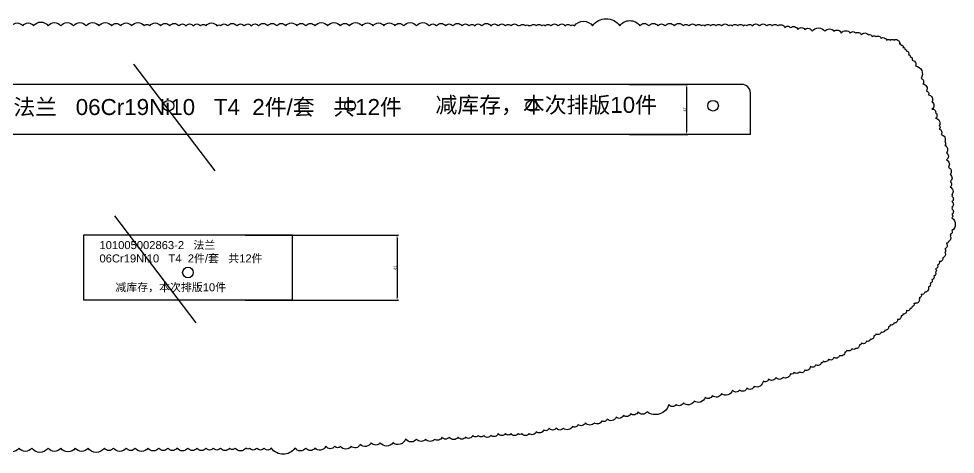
# Model space of a CAD drawing. Extents: x -57734 to 163356, y 2186 to 37537.
# Drawn here: x 33989 to 34866, y 23688 to 24096 of the extents above; entities that cross this region are included whole.
import ezdxf

# ---------------------------------------------------------------- set-up
doc = ezdxf.new("R2010")
doc.units = 0
doc.layers.get('0').update_dxf_attribs({"linetype": 'CONTINUOUS'})
doc.layers.get('DEFPOINTS').update_dxf_attribs({"linetype": 'CONTINUOUS'})
doc.styles.get("Standard").update_dxf_attribs({"font": 'arial.ttf'})
doc.dimstyles.new('ISO-25', dxfattribs={"dimtxt": 2.5, "dimasz": 2.5, "dimexe": 1.25, "dimexo": 0.625, "dimtad": 1, "dimtxsty": 'STANDARD', "dimcen": 2.5, "dimazin": 3, "dimtfac": 1, "dimtmove": 0, "dimatfit": 3})

# ---------------------------------------------------------------- blocks, each defined once
blk = doc.blocks.new('101005002863-1___法兰')
at = {"color": 7, "linetype": 'CONTINUOUS'}
for p, q in [((35973.02, 4866.15), (35069.02, 4866.15)), ((35061.02, 4858.15), (35061.02, 4819.15)), ((35981.02, 4819.15), (35981.02, 4858.15)), ((35981.02, 4819.15), (35061.02, 4819.15)), ((35981.02, 4819.15), (35061.02, 4819.15)), ((35981.02, 4819.15), (35061.02, 4819.15))]:
    blk.add_line(p, q, dxfattribs=at)
for centre in [(35096.02, 4846.15), (35096.02, 4846.15), (35096.02, 4846.15), (35266.02, 4846.15), (35436.02, 4846.15), (35606.02, 4846.15), (35776.02, 4846.15), (35946.02, 4846.15)]:
    blk.add_circle(centre, 5, dxfattribs=at)
for centre, start, end in [((35069.02, 4858.15), 90, 180), ((35973.02, 4858.15), 0, 90)]:
    blk.add_arc(centre, 8, start, end, dxfattribs=at)
at = {"color": 3, "insert": (35114.82, 4852.41), "char_height": 15, "width": 576.9758, "attachment_point": 1}
blk.add_mtext('101005002863-1   {\\fSimSun|b0|i0|c134|p2;法兰}   06Cr19Ni10   T4  2{\\fSimSun|b0|i0|c134|p2;件}/{\\fSimSun|b0|i0|c134|p2;套}   {\\fSimSun|b0|i0|c134|p2;共}12{\\fSimSun|b0|i0|c134|p2;件}', dxfattribs=at)
at = {"color": 2, "insert": (35686.05, 4854.42), "char_height": 15, "width": 231.4887, "attachment_point": 1}
blk.add_mtext('{\\fSimSun|b0|i0|c134|p2;减库存，本次排版}10{\\fSimSun|b0|i0|c134|p2;件}', dxfattribs=at)
blk = doc.blocks.new('101005002863-2___法兰')
at = {"color": 7, "linetype": 'CONTINUOUS'}
for p, q in [((35356.28, 4724.89), (35356.28, 4664.89)), ((35356.28, 4724.89), (35356.28, 4664.89)), ((35356.28, 4724.89), (35356.28, 4663.89)), ((35552.28, 4724.89), (35356.28, 4724.89)), ((35552.28, 4663.89), (35552.28, 4724.89)), ((35552.28, 4663.89), (35356.28, 4663.89))]:
    blk.add_line(p, q, dxfattribs=at)
blk.add_circle((35454.28, 4689.89), 5, dxfattribs=at)
at = {"color": 3, "insert": (35371.39, 4719.27), "char_height": 7.5, "width": 161.1124, "attachment_point": 1}
blk.add_mtext('101005002863-2   {\\fSimSun|b0|i0|c134|p2;法兰}   06Cr19Ni10   T4  2{\\fSimSun|b0|i0|c134|p2;件}/{\\fSimSun|b0|i0|c134|p2;套}   {\\fSimSun|b0|i0|c134|p2;共}12{\\fSimSun|b0|i0|c134|p2;件}', dxfattribs=at)
at = {"color": 2, "insert": (35386.25, 4679.74), "char_height": 7.5, "width": 112.1026, "attachment_point": 1}
blk.add_mtext('{\\fSimSun|b0|i0|c134|p2;减库存，本次排版}10{\\fSimSun|b0|i0|c134|p2;件}', dxfattribs=at)
blk = doc.blocks.new('*D47')
at = {"color": 0}
for p, q in [((34560.76, 24034.35), (34615.44, 24034.35)), ((34614.19, 24031.85), (34614.19, 23989.85)), ((34560.76, 23987.35), (34615.44, 23987.35))]:
    blk.add_line(p, q, dxfattribs=at)
for points in [[(34613.77, 24031.85), (34614.61, 24031.85), (34614.19, 24034.35)], [(34613.77, 23989.85), (34614.61, 23989.85), (34614.19, 23987.35)]]:
    blk.add_solid(points, dxfattribs=at)
at = {"layer": 'DEFPOINTS', "color": 0}
for p in [(34560.14, 24034.35), (34560.14, 23987.35), (34614.19, 23987.35)]:
    blk.add_point(p, dxfattribs=at)
at = {"color": 0, "insert": (34612.32, 24010.85), "char_height": 2.5, "attachment_point": 5, "rotation": 90}
blk.add_mtext('47', dxfattribs=at)
blk = doc.blocks.new('*D48')
at = {"color": 0}
for p, q in [((34200.73, 23893.1), (34344.31, 23893.1)), ((34343.06, 23890.6), (34343.06, 23834.6)), ((34200.73, 23832.1), (34344.31, 23832.1))]:
    blk.add_line(p, q, dxfattribs=at)
for points in [[(34342.64, 23890.6), (34343.48, 23890.6), (34343.06, 23893.1)], [(34342.64, 23834.6), (34343.48, 23834.6), (34343.06, 23832.1)]]:
    blk.add_solid(points, dxfattribs=at)
at = {"layer": 'DEFPOINTS', "color": 0}
for p in [(34200.11, 23893.1), (34200.11, 23832.1), (34343.06, 23832.1)]:
    blk.add_point(p, dxfattribs=at)
at = {"color": 0, "insert": (34341.16, 23862.6), "char_height": 2.5, "attachment_point": 5, "rotation": 90}
blk.add_mtext('61', dxfattribs=at)

msp = doc.modelspace()

# ---------------------------------------------------------------- linework, layer by layer
at = {"color": 2}
for p, q in [((34096.26637, 24053.31258), (34172.37202, 23953.28997)), ((34078.51699, 23911.0146), (34154.62263, 23810.99199))]:
    msp.add_line(p, q, dxfattribs=at)
at = {"color": 1}
msp.add_lwpolyline([(33982.24251, 24089.22528, -0.52056705), (33992.44158, 24089.22528, -0.52056705), (33992.44158, 24089.22528, -0.52056705), (34002.6405, 24089.22528, -0.52056705), (34002.6405, 24089.22528, -0.52056705), (34016.23921, 24089.22528, -0.52056705), (34016.23921, 24089.22528, -0.52056705), (34028.13818, 24089.22528, -0.52056705), (34028.13818, 24089.22528, -0.52056705), (34040.03699, 24089.22528, -0.52056705), (34040.03699, 24089.22528, -0.52056705), (34051.9358, 24089.22528, -0.52056705), (34051.9358, 24089.22528, -0.52056705), (34063.83477, 24089.22528, -0.52056705), (34063.83477, 24089.22528, -0.52056705), (34075.73358, 24089.22528, -0.52056705), (34075.73358, 24089.22528, -0.52056705), (34084.23275, 24089.22528, -0.52056705), (34084.23275, 24089.22528, -0.52056705), (34094.43183, 24089.22528, -0.52056705), (34094.43183, 24089.22528, -0.52056705), (34106.33064, 24089.22528, -0.52056705), (34106.33064, 24089.22528, -0.52056705), (34111.43017, 24089.22528, -0.52056705), (34111.43017, 24089.22528, -0.52056705), (34121.62925, 24089.22528, -0.52056705), (34121.62925, 24089.22528, -0.52056705), (34130.12842, 24089.22528, -0.52056705), (34130.12842, 24089.22528, -0.52056705), (34138.62759, 24089.22528, -0.52056705), (34138.62759, 24089.22528, -0.52056705), (34145.42703, 24089.22528, -0.52056705), (34145.42703, 24089.22528, -0.52056705), (34152.2263, 24089.22528, -0.52056705), (34152.2263, 24089.22528, -0.52056705), (34159.02574, 24089.22528, -0.52056705), (34159.02574, 24089.22528, -0.52056705), (34164.12511, 24089.22528, -0.52056705), (34164.12511, 24089.22528, -0.52056705), (34174.32419, 24089.22528, -0.52056705), (34174.32419, 24089.22528, -0.52056705), (34177.72382, 24089.22528, -0.52056705), (34177.72382, 24089.22528, -0.52056705), (34184.52326, 24089.22528, -0.52056705), (34184.52326, 24089.22528, -0.52056705), (34193.02243, 24089.22528, -0.52056705), (34193.02243, 24089.22528, -0.52056705), (34199.82187, 24089.22528, -0.52056705), (34199.82187, 24089.22528, -0.52056705), (34206.62114, 24089.22528, -0.52056705), (34206.62114, 24089.22528, -0.52056705), (34213.42042, 24089.22528, -0.52056705), (34213.42042, 24089.22528, -0.52056705), (34221.91975, 24089.22528, -0.52056705), (34221.91975, 24089.22528, -0.52056705), (34230.41892, 24089.22528, -0.52056705), (34230.41892, 24089.22528, -0.52056705), (34238.9181, 24089.22528, -0.52056705), (34238.9181, 24089.22528, -0.52056705), (34249.11717, 24089.22528, -0.52056705), (34249.11717, 24089.22528, -0.52056705), (34257.61634, 24089.22528, -0.52056705), (34257.61634, 24089.22528, -0.52056705), (34266.11552, 24089.22528, -0.52056705), (34266.11552, 24089.22528, -0.52056705), (34278.01433, 24089.22528, -0.52056705), (34278.01433, 24089.22528, -0.52056705), (34289.91314, 24089.22528, -0.52056705), (34289.91314, 24089.22528, -0.52056705), (34298.41247, 24089.22528, -0.52056705), (34298.41247, 24089.22528, -0.52056705), (34310.31128, 24089.22528, -0.52056705), (34310.31128, 24089.22528, -0.52056705), (34320.51035, 24089.22528, -0.52056705), (34320.51035, 24089.22528, -0.52056705), (34330.70927, 24089.22528, -0.52056705), (34330.70927, 24089.22528, -0.52056705), (34340.90834, 24089.22528, -0.52056705), (34340.90834, 24089.22528, -0.52056705), (34349.40751, 24089.22528, -0.52056705), (34349.40751, 24089.22528, -0.52056705), (34361.30648, 24089.22528, -0.52056705), (34361.30648, 24089.22528, -0.52056705), (34373.20529, 24089.22528, -0.52056705), (34373.20529, 24089.22528, -0.52056705), (34380.00457, 24089.22528, -0.52056705), (34380.00457, 24089.22528, -0.52056705), (34388.50374, 24089.22528, -0.52056705), (34388.50374, 24089.22528, -0.52056705), (34395.30318, 24089.22528, -0.52056705), (34395.30318, 24089.22528, -0.52056705), (34403.80235, 24089.22528, -0.52056705), (34403.80235, 24089.22528, -0.52056705), (34410.60179, 24089.22528, -0.52056705), (34410.60179, 24089.22528, -0.52056705), (34415.70116, 24089.22528, -0.52056705), (34415.70116, 24089.22528, -0.52056705), (34422.5006, 24089.22528, -0.52056705), (34422.5006, 24089.22528, -0.52056705), (34430.99977, 24089.22528, -0.52056705), (34430.99977, 24089.22528, -0.52056705), (34437.79904, 24089.22528, -0.52056705), (34437.79904, 24089.22528, -0.52056705), (34444.59848, 24089.22528, -0.52056705), (34444.59848, 24089.22528, -0.52056705), (34449.69802, 24089.22528, -0.52056705), (34449.69802, 24089.22528, -0.52056705), (34456.49729, 24089.22528, -0.52056705), (34456.49729, 24089.22528, -0.52056705), (34458.19719, 24089.22528, -0.52056705), (34458.19719, 24089.22528, -0.52056705), (34463.29672, 24089.22528, -0.52056705), (34463.29672, 24089.22528, -0.52056705), (34466.69636, 24089.22528, -0.52056705), (34466.69636, 24089.22528, -0.52056705), (34468.39626, 24089.22528, -0.52056705), (34468.39626, 24089.22528, -0.52056705), (34473.4958, 24089.22528, -0.52056705), (34473.4958, 24089.22528, -0.52056705), (34478.59517, 24089.22528, -0.52056705), (34478.59517, 24089.22528, -0.52056705), (34481.99497, 24089.22528, -0.52056705), (34481.99497, 24089.22528, -0.52056705), (34487.09451, 24089.22528, -0.52056705), (34487.09451, 24089.22528, -0.52056705), (34493.89378, 24089.22528, -0.52056705), (34493.89378, 24089.22528, -0.52056705), (34500.69306, 24089.22528, -0.52056705), (34500.69306, 24089.22528, -0.52056705), (34505.79259, 24089.22528, -0.52056705), (34505.79259, 24089.22528, -0.52056705), (34509.19239, 24089.22528, -0.52056705), (34509.19239, 24089.22528, -0.52056705), (34526.19074, 24089.22528, -0.52056705), (34526.19074, 24089.22528, -0.52056705), (34551.68826, 24089.22528, -0.52056705), (34551.68826, 24089.22528, -0.52056705), (34570.3865, 24089.22528, -0.52056705), (34570.3865, 24089.22528, -0.52056705), (34578.88568, 24089.22528, -0.52056705), (34578.88568, 24089.22528, -0.52056705), (34587.38485, 24089.22528, -0.52056705), (34587.38485, 24089.22528, -0.52056705), (34594.18428, 24089.22528, -0.52056705), (34594.18428, 24089.22528, -0.52056705), (34602.68346, 24089.22528, -0.52056705), (34602.68346, 24089.22528, -0.52056705), (34611.18263, 24089.22528, -0.52056705), (34611.18263, 24089.22528, -0.52056705), (34616.28217, 24089.22528, -0.52056705), (34616.28217, 24089.22528, -0.52056705), (34623.08144, 24089.22528, -0.52056705), (34623.08144, 24089.22528, -0.52056705), (34628.18098, 24089.22528, -0.52056705), (34628.18098, 24089.22528, -0.52056705), (34631.58062, 24089.22528, -0.52056705), (34631.58062, 24089.22528, -0.52056705), (34636.68015, 24089.22528, -0.52056705), (34636.68015, 24089.22528, -0.52056705), (34641.77969, 24089.22528, -0.52056705), (34641.77969, 24089.22528, -0.52056705), (34646.87922, 24089.22528, -0.52056705), (34646.87922, 24089.22528, -0.52056705), (34653.6785, 24089.22528, -0.52056705), (34653.6785, 24089.22528, -0.52056705), (34657.0783, 24089.22528, -0.52056705), (34657.0783, 24089.22528, -0.52056705), (34662.17783, 24089.22528, -0.52056705), (34662.17783, 24089.22528, -0.52056705), (34667.27721, 24089.22528, -0.52056705), (34667.27721, 24089.22528, -0.52056705), (34670.67701, 24089.22528, -0.52056705), (34670.67701, 24089.22528, -0.52056705), (34675.77638, 24089.22528, -0.52056705), (34675.77638, 24089.22528, -0.52056705), (34682.57582, 24089.22528, -0.52056705), (34682.57582, 24089.22528, -0.52056705), (34689.37509, 24089.22528, -0.52056705), (34689.37509, 24089.22528, -0.52056705), (34694.47463, 24089.22528, -0.52056705), (34694.47463, 24089.22528, -0.52056705), (34699.57416, 24089.22528, -0.52056705), (34699.57416, 24089.22528, -0.52056705), (34706.3736, 24087.52663, -0.52056705), (34706.3736, 24087.52663, -0.52056705), (34711.47314, 24087.52663, -0.52056705), (34711.47314, 24087.52663, -0.52056705), (34718.27241, 24085.82806, -0.52056705), (34718.27241, 24085.82806, -0.52056705), (34725.07169, 24085.82806, -0.52056705), (34725.07169, 24085.82806, -0.52056705), (34731.87112, 24084.12942, -0.52056705), (34731.87112, 24084.12942, -0.52056705), (34743.76993, 24084.12942, -0.52056705), (34743.76993, 24084.12942, -0.52056705), (34752.2691, 24084.12942, -0.52056705), (34752.2691, 24084.12942, -0.52056705), (34759.06854, 24082.43085, -0.52056705), (34759.06854, 24082.43085, -0.52056705), (34767.56771, 24082.43085, -0.52056705), (34767.56771, 24082.43085, -0.52056705), (34772.66725, 24082.43085, -0.52056705), (34772.66725, 24082.43085, -0.52056705), (34777.76678, 24080.73228, -0.52056705), (34777.76678, 24080.73228, -0.52056705), (34784.56606, 24080.73228, -0.52056705), (34784.56606, 24080.73228, -0.52056705), (34787.9657, 24079.03364, -0.52056705), (34787.9657, 24079.03364, -0.52056705), (34791.36549, 24079.03364, -0.52056705), (34791.36549, 24079.03364, -0.52056705), (34796.46503, 24077.33507, -0.52056705), (34796.46503, 24077.33507, -0.52056705), (34799.86467, 24077.33507, -0.52056705), (34799.86467, 24077.33507, -0.52056705), (34801.56441, 24075.63642, -0.52056705), (34801.56441, 24075.63642, -0.52056705), (34804.9642, 24075.63642, -0.52056705), (34804.9642, 24075.63642, -0.52056705), (34808.36384, 24075.63642, -0.52056705), (34808.36384, 24075.63642, -0.52056705), (34811.76348, 24075.63642, -0.52056705), (34811.76348, 24075.63642, -0.52056705), (34813.46338, 24073.93786, -0.52056705), (34813.46338, 24073.93786, -0.52056705), (34813.46338, 24072.23929, -0.52056705), (34813.46338, 24072.23929, -0.52056705), (34815.16312, 24070.54064, -0.52056705), (34815.16312, 24070.54064, -0.52056705), (34816.86301, 24070.54064, -0.52056705), (34816.86301, 24070.54064, -0.52056705), (34816.86301, 24068.84208, -0.52056705), (34816.86301, 24068.84208, -0.52056705), (34818.56291, 24067.14343, -0.52056705), (34818.56291, 24067.14343, -0.52056705), (34820.26265, 24065.44486, -0.52056705), (34820.26265, 24065.44486, -0.52056705), (34821.96255, 24063.7463, -0.52056705), (34821.96255, 24063.7463, -0.52056705), (34821.96255, 24062.04765, -0.52056705), (34821.96255, 24062.04765, -0.52056705), (34823.66245, 24060.34908, -0.52056705), (34823.66245, 24060.34908, -0.52056705), (34825.36219, 24056.95187, -0.52056705), (34825.36219, 24056.95187, -0.52056705), (34828.76183, 24051.85609, -0.52056705), (34828.76183, 24051.85609, -0.52056705), (34833.86136, 24039.96588, -0.52056705), (34833.86136, 24039.96588, -0.52056705), (34835.56126, 24034.8701, -0.52056705), (34835.56126, 24034.8701, -0.52056705), (34838.9609, 24028.07567, -0.52056705), (34838.9609, 24028.07567, -0.52056705), (34840.6608, 24024.67846, -0.52056705), (34840.6608, 24024.67846, -0.52056705), (34844.06043, 24017.88411, -0.52056705), (34844.06043, 24017.88411, -0.52056705), (34844.06043, 24011.08968, -0.52056705), (34844.06043, 24011.08968, -0.52056705), (34847.46007, 24007.69247, -0.52056705), (34847.46007, 24007.69247, -0.52056705), (34847.46007, 24002.59669, -0.52056705), (34847.46007, 24002.59669, -0.52056705), (34850.85971, 23995.80226, -0.52056705), (34850.85971, 23995.80226, -0.52056705), (34850.85971, 23992.40505, -0.52056705), (34850.85971, 23992.40505, -0.52056705), (34852.55961, 23987.30927, -0.52056705), (34852.55961, 23987.30927, -0.52056705), (34855.95925, 23980.51492, -0.52056705), (34855.95925, 23980.51492, -0.52056705), (34855.95925, 23977.11771, -0.52056705), (34855.95925, 23977.11771, -0.52056705), (34857.65914, 23970.32328, -0.52056705), (34857.65914, 23970.32328, -0.52056705), (34857.65914, 23963.52893, -0.52056705), (34857.65914, 23963.52893, -0.52056705), (34859.35904, 23956.73451, -0.52056705), (34859.35904, 23956.73451, -0.52056705), (34861.05878, 23949.94008, -0.52056705), (34861.05878, 23949.94008, -0.52056705), (34861.05878, 23943.14573, -0.52056705), (34861.05878, 23943.14573, -0.52056705), (34861.05878, 23938.04987, -0.52056705), (34861.05878, 23938.04987, -0.52056705), (34862.75868, 23931.25552, -0.52056705), (34862.75868, 23931.25552, -0.52056705), (34862.75868, 23929.55688, -0.52056705), (34862.75868, 23929.55688, -0.52056705), (34862.75868, 23924.4611, -0.52056705), (34862.75868, 23924.4611, -0.52056705), (34862.75868, 23919.36532, -0.52056705), (34862.75868, 23919.36532, -0.52056705), (34862.75868, 23917.66675, -0.52056705), (34862.75868, 23917.66675, -0.52056705), (34862.75868, 23912.57089, -0.52056705), (34862.75868, 23912.57089, -0.52056705), (34862.75868, 23909.17376, -0.52056705), (34862.75868, 23909.17376, -0.52056705), (34862.75868, 23897.28355, -0.52056705), (34862.75868, 23897.28355, -0.52056705), (34861.05878, 23893.88633, -0.52056705), (34861.05878, 23893.88633, -0.52056705), (34861.05878, 23892.18769, -0.52056705), (34861.05878, 23892.18769, -0.52056705), (34859.35904, 23887.09191, -0.52056705), (34859.35904, 23887.09191, -0.52056705), (34857.65914, 23885.39334, -0.52056705), (34857.65914, 23885.39334, -0.52056705), (34855.95925, 23880.29756, -0.52056705), (34855.95925, 23880.29756, -0.52056705), (34855.95925, 23876.90035, -0.52056705), (34855.95925, 23876.90035, -0.52056705), (34854.25951, 23871.80456, -0.52056705), (34854.25951, 23871.80456, -0.52056705), (34850.85971, 23868.40735, -0.52056705), (34850.85971, 23868.40735, -0.52056705), (34849.15997, 23865.01014, -0.52056705), (34849.15997, 23865.01014, -0.52056705), (34847.46007, 23861.61292, -0.52056705), (34847.46007, 23861.61292, -0.52056705), (34847.46007, 23858.21571, -0.52056705), (34847.46007, 23858.21571, -0.52056705), (34845.76033, 23854.81858, -0.52056705), (34845.76033, 23854.81858, -0.52056705), (34844.06043, 23851.42136, -0.52056705), (34844.06043, 23851.42136, -0.52056705), (34842.36054, 23848.02415, -0.52056705), (34842.36054, 23848.02415, -0.52056705), (34840.6608, 23844.62694, -0.52056705), (34840.6608, 23844.62694, -0.52056705), (34837.261, 23839.53116, -0.52056705), (34837.261, 23839.53116, -0.52056705), (34833.86136, 23837.83251, -0.52056705), (34833.86136, 23837.83251, -0.52056705), (34832.16162, 23834.43537, -0.52056705), (34832.16162, 23834.43537, -0.52056705), (34832.16162, 23832.73673, -0.52056705), (34832.16162, 23832.73673, -0.52056705), (34828.76183, 23829.33951, -0.52056705), (34828.76183, 23829.33951, -0.52056705), (34827.06209, 23829.33951, -0.52056705), (34827.06209, 23829.33951, -0.52056705), (34825.36219, 23825.94238, -0.52056705), (34825.36219, 23825.94238, -0.52056705), (34823.66245, 23824.24373, -0.52056705), (34823.66245, 23824.24373, -0.52056705), (34820.26265, 23822.54517, -0.52056705), (34820.26265, 23822.54517, -0.52056705), (34816.86301, 23819.14795, -0.52056705), (34816.86301, 23819.14795, -0.52056705), (34815.16312, 23817.44939, -0.52056705), (34815.16312, 23817.44939, -0.52056705), (34811.76348, 23814.05217, -0.52056705), (34811.76348, 23814.05217, -0.52056705), (34808.36384, 23810.65496, -0.52056705), (34808.36384, 23810.65496, -0.52056705), (34804.9642, 23808.95639, -0.52056705), (34804.9642, 23808.95639, -0.52056705), (34803.26431, 23807.25775, -0.52056705), (34803.26431, 23807.25775, -0.52056705), (34799.86467, 23803.86053, -0.52056705), (34799.86467, 23803.86053, -0.52056705), (34796.46503, 23802.16196, -0.52056705), (34796.46503, 23802.16196, -0.52056705), (34791.36549, 23800.4634, -0.52056705), (34791.36549, 23800.4634, -0.52056705), (34789.6656, 23798.76475, -0.52056705), (34789.6656, 23798.76475, -0.52056705), (34786.26596, 23795.36754, -0.52056705), (34786.26596, 23795.36754, -0.52056705), (34782.86632, 23793.66897, -0.52056705), (34782.86632, 23793.66897, -0.52056705), (34777.76678, 23791.97032, -0.52056705), (34777.76678, 23791.97032, -0.52056705), (34776.06689, 23790.27176, -0.52056705), (34776.06689, 23790.27176, -0.52056705), (34772.66725, 23786.87454, -0.52056705), (34772.66725, 23786.87454, -0.52056705), (34769.26761, 23786.87454, -0.52056705), (34769.26761, 23786.87454, -0.52056705), (34764.16808, 23785.17598, -0.52056705), (34764.16808, 23785.17598, -0.52056705), (34762.46818, 23783.47733, -0.52056705), (34762.46818, 23783.47733, -0.52056705), (34757.36864, 23780.0802, -0.52056705), (34757.36864, 23780.0802, -0.52056705), (34752.2691, 23778.38155, -0.52056705), (34752.2691, 23778.38155, -0.52056705), (34747.16973, 23776.68298, -0.52056705), (34747.16973, 23776.68298, -0.52056705), (34742.07019, 23774.98434, -0.52056705), (34742.07019, 23774.98434, -0.52056705), (34740.37029, 23773.28577, -0.52056705), (34740.37029, 23773.28577, -0.52056705), (34735.27076, 23771.5872, -0.52056705), (34735.27076, 23771.5872, -0.52056705), (34730.17122, 23769.88855, -0.52056705), (34730.17122, 23769.88855, -0.52056705), (34725.07169, 23766.49134, -0.52056705), (34725.07169, 23766.49134, -0.52056705), (34719.97231, 23764.79277, -0.52056705), (34719.97231, 23764.79277, -0.52056705), (34714.87277, 23764.79277, -0.52056705), (34714.87277, 23764.79277, -0.52056705), (34711.47314, 23763.09421, -0.52056705), (34711.47314, 23763.09421, -0.52056705), (34704.6737, 23759.69699, -0.52056705), (34704.6737, 23759.69699, -0.52056705), (34697.87443, 23759.69699, -0.52056705), (34697.87443, 23759.69699, -0.52056705), (34691.07499, 23757.99835, -0.52056705), (34691.07499, 23757.99835, -0.52056705), (34685.97546, 23756.29978, -0.52056705), (34685.97546, 23756.29978, -0.52056705), (34677.47628, 23751.204, -0.52056705), (34677.47628, 23751.204, -0.52056705), (34670.67701, 23749.50535, -0.52056705), (34670.67701, 23749.50535, -0.52056705), (34663.87757, 23747.80679, -0.52056705), (34663.87757, 23747.80679, -0.52056705), (34657.0783, 23747.80679, -0.52056705), (34657.0783, 23747.80679, -0.52056705), (34646.87922, 23744.40957, -0.52056705), (34646.87922, 23744.40957, -0.52056705), (34638.38005, 23742.71101, -0.52056705), (34638.38005, 23742.71101, -0.52056705), (34631.58062, 23741.01236, -0.52056705), (34631.58062, 23741.01236, -0.52056705), (34621.3817, 23737.61514, -0.52056705), (34621.3817, 23737.61514, -0.52056705), (34611.18263, 23735.91658, -0.52056705), (34611.18263, 23735.91658, -0.52056705), (34604.3832, 23734.21801, -0.52056705), (34604.3832, 23734.21801, -0.52056705), (34597.58392, 23734.21801, -0.52056705), (34597.58392, 23734.21801, -0.52056705), (34577.18578, 23727.42358, -0.52056705), (34577.18578, 23727.42358, -0.52056705), (34568.6866, 23727.42358, -0.52056705), (34568.6866, 23727.42358, -0.52056705), (34561.88733, 23725.72502, -0.52056705), (34561.88733, 23725.72502, -0.52056705), (34555.0879, 23724.02637, -0.52056705), (34555.0879, 23724.02637, -0.52056705), (34548.28862, 23722.3278, -0.52056705), (34548.28862, 23722.3278, -0.52056705), (34539.78945, 23720.62916, -0.52056705), (34539.78945, 23720.62916, -0.52056705), (34534.68991, 23718.93059, -0.52056705), (34534.68991, 23718.93059, -0.52056705), (34527.89048, 23717.23202, -0.52056705), (34527.89048, 23717.23202, -0.52056705), (34519.3913, 23717.23202, -0.52056705), (34519.3913, 23717.23202, -0.52056705), (34512.59203, 23715.53338, -0.52056705), (34512.59203, 23715.53338, -0.52056705), (34507.49249, 23713.83481, -0.52056705), (34507.49249, 23713.83481, -0.52056705), (34498.99332, 23712.13616, -0.52056705), (34498.99332, 23712.13616, -0.52056705), (34492.19388, 23712.13616, -0.52056705), (34492.19388, 23712.13616, -0.52056705), (34485.39461, 23712.13616, -0.52056705), (34485.39461, 23712.13616, -0.52056705), (34480.29507, 23710.4376, -0.52056705), (34480.29507, 23710.4376, -0.52056705), (34473.4958, 23708.73903, -0.52056705), (34473.4958, 23708.73903, -0.52056705), (34466.69636, 23707.04038, -0.52056705), (34466.69636, 23707.04038, -0.52056705), (34459.89709, 23707.04038, -0.52056705), (34459.89709, 23707.04038, -0.52056705), (34456.49729, 23707.04038, -0.52056705), (34456.49729, 23707.04038, -0.52056705), (34449.69802, 23707.04038, -0.52056705), (34449.69802, 23707.04038, -0.52056705), (34444.59848, 23707.04038, -0.52056705), (34444.59848, 23707.04038, -0.52056705), (34437.79904, 23707.04038, -0.52056705), (34437.79904, 23707.04038, -0.52056705), (34430.99977, 23705.34182, -0.52056705), (34430.99977, 23705.34182, -0.52056705), (34424.20049, 23705.34182, -0.52056705), (34424.20049, 23705.34182, -0.52056705), (34419.10096, 23705.34182, -0.52056705), (34419.10096, 23705.34182, -0.52056705), (34414.00142, 23705.34182, -0.52056705), (34414.00142, 23705.34182, -0.52056705), (34407.20199, 23703.64317, -0.52056705), (34407.20199, 23703.64317, -0.52056705), (34400.40271, 23703.64317, -0.52056705), (34400.40271, 23703.64317, -0.52056705), (34391.90354, 23703.64317, -0.52056705), (34391.90354, 23703.64317, -0.52056705), (34385.1041, 23703.64317, -0.52056705), (34385.1041, 23703.64317, -0.52056705), (34378.30483, 23701.9446, -0.52056705), (34378.30483, 23701.9446, -0.52056705), (34369.80566, 23701.9446, -0.52056705), (34369.80566, 23701.9446, -0.52056705), (34361.30648, 23701.9446, -0.52056705), (34361.30648, 23701.9446, -0.52056705), (34351.10741, 23701.9446, -0.52056705), (34351.10741, 23701.9446, -0.52056705), (34339.20844, 23698.54739, -0.52056705), (34339.20844, 23698.54739, -0.52056705), (34327.30963, 23698.54739, -0.52056705), (34327.30963, 23698.54739, -0.52056705), (34318.81046, 23698.54739, -0.52056705), (34318.81046, 23698.54739, -0.52056705), (34308.61138, 23696.84882, -0.52056705), (34308.61138, 23696.84882, -0.52056705), (34300.11221, 23695.15017, -0.52056705), (34300.11221, 23695.15017, -0.52056705), (34289.91314, 23695.15017, -0.52056705), (34289.91314, 23695.15017, -0.52056705), (34284.81376, 23695.15017, -0.52056705), (34284.81376, 23695.15017, -0.52056705), (34276.31443, 23695.15017, -0.52056705), (34276.31443, 23695.15017, -0.52056705), (34266.11552, 23693.45161, -0.52056705), (34266.11552, 23693.45161, -0.52056705), (34257.61634, 23693.45161, -0.52056705), (34257.61634, 23693.45161, -0.52056705), (34247.41727, 23693.45161, -0.52056705), (34247.41727, 23693.45161, -0.52056705), (34225.31939, 23693.45161, -0.52056705), (34225.31939, 23693.45161, -0.52056705), (34218.51995, 23693.45161, -0.52056705), (34218.51995, 23693.45161, -0.52056705), (34211.72068, 23693.45161, -0.52056705), (34211.72068, 23693.45161, -0.52056705), (34204.92124, 23693.45161, -0.52056705), (34204.92124, 23693.45161, -0.52056705), (34201.52161, 23693.45161, -0.52056705), (34201.52161, 23693.45161, -0.52056705), (34191.32253, 23693.45161, -0.52056705), (34191.32253, 23693.45161, -0.52056705), (34186.22316, 23693.45161, -0.52056705), (34186.22316, 23693.45161, -0.52056705), (34177.72382, 23693.45161, -0.52056705), (34177.72382, 23693.45161, -0.52056705), (34170.92455, 23693.45161, -0.52056705), (34170.92455, 23693.45161, -0.52056705), (34164.12511, 23693.45161, -0.52056705), (34164.12511, 23693.45161, -0.52056705), (34155.62594, 23693.45161, -0.52056705), (34155.62594, 23693.45161, -0.52056705), (34147.12677, 23693.45161, -0.52056705), (34147.12677, 23693.45161, -0.52056705), (34136.92785, 23693.45161, -0.52056705), (34136.92785, 23693.45161, -0.52056705), (34128.42852, 23693.45161, -0.52056705), (34128.42852, 23693.45161, -0.52056705), (34119.92935, 23693.45161, -0.52056705), (34119.92935, 23693.45161, -0.52056705), (34109.73043, 23693.45161, -0.52056705), (34109.73043, 23693.45161, -0.52056705), (34097.83146, 23693.45161, -0.52056705), (34097.83146, 23693.45161, -0.52056705), (34089.33229, 23693.45161, -0.52056705), (34089.33229, 23693.45161, -0.52056705), (34077.43348, 23693.45161, -0.52056705), (34077.43348, 23693.45161, -0.52056705), (34068.93431, 23693.45161, -0.52056705), (34068.93431, 23693.45161, -0.52056705), (34053.6357, 23693.45161, -0.52056705), (34053.6357, 23693.45161, -0.52056705), (34041.73689, 23693.45161, -0.52056705), (34041.73689, 23693.45161, -0.52056705), (34028.13818, 23693.45161, -0.52056705), (34028.13818, 23693.45161, -0.52056705), (34016.23921, 23693.45161, -0.52056705), (34016.23921, 23693.45161, -0.52056705), (34000.94076, 23693.45161, -0.52056705), (34000.94076, 23693.45161, -0.52056705), (33989.04179, 23693.45161, -0.52056705), (33989.04179, 23693.45161, -0.52056705), (33975.44324, 23693.45161, -0.52056705)], format="xyb", dxfattribs=at)

# ---------------------------------------------------------------- block references
for name in ['101005002863-1___法兰', '101005002863-2___法兰']:
    msp.add_blockref(name, (-1307.02481, 19168.20682), dxfattribs=at)

# ---------------------------------------------------------------- dimensions: what is measured, and where the dimension line sits
for base, p1, p2, picture, middle in [((34614.19122, 23987.35271), (34560.13865, 24034.35271), (34560.13865, 23987.35271), '*D47', (34612.31622, 24010.85271)), ((34343.06052, 23832.09779), (34200.10566, 23893.09779), (34200.10566, 23832.09779), '*D48', (34341.15909, 23862.59779))]:
    dim = msp.add_linear_dim(base=base, p1=p1, p2=p2, angle=90, dimstyle='ISO-25', dxfattribs=at)
    dim.commit()
    dim.dimension.update_dxf_attribs({"geometry": picture, "text_midpoint": middle})

doc.saveas('drawing.dxf')
